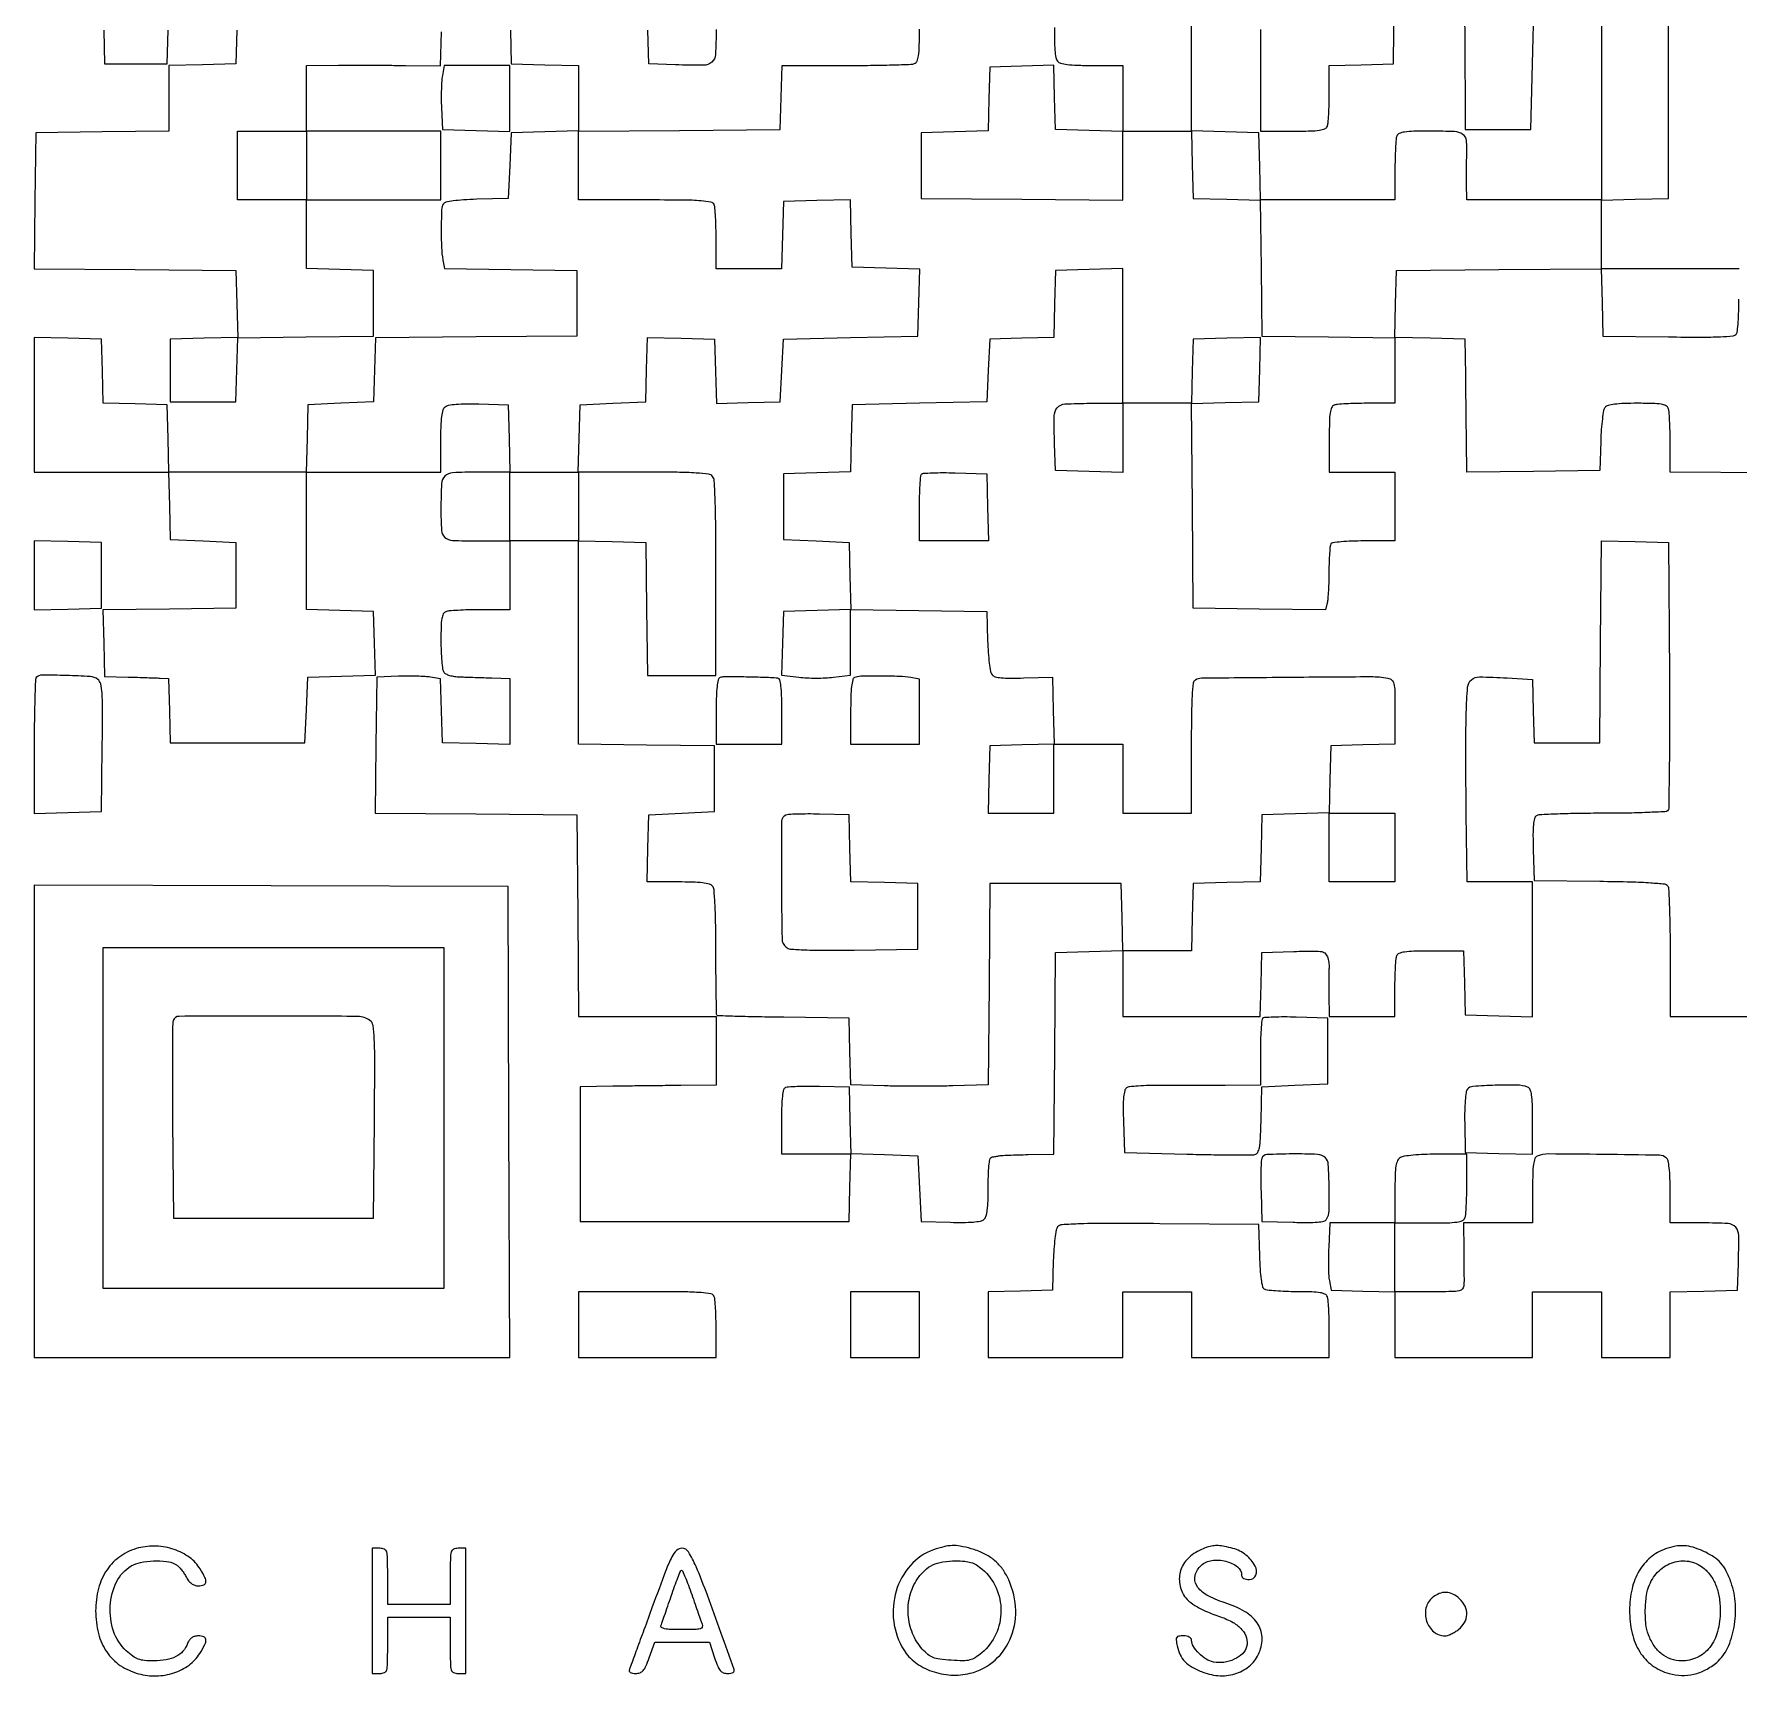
# Model space of a CAD drawing. Extents: x 179 to 1071, y 112 to 1107.
# Drawn here: x 179 to 724, y 112 to 637 of the extents above; entities that cross this region are included whole.
import ezdxf

# ---------------------------------------------------------------- set-up
doc = ezdxf.new("R2010")
doc.units = 0

msp = doc.modelspace()

# ---------------------------------------------------------------- linework, layer by layer
for points in [[(745.99743, 625.163044, -0.000007), (745.998727, 619.198437, -0.000031)], [(636.146482, 664.404688, 0.000054), (636.222008, 651.576206, 0.000051), (636.301713, 638.5), (636.5, 606.5), (647, 606.5), (657.5, 606.5), (658, 627.5), (658.5, 648.5)], [(680, 649.067663), (680, 616.533832), (680, 584), (658.5, 584), (637, 584), (636.903108, 589.25, -0.003839), (636.878512, 591.532596, -0.002857), (636.885108, 594.052528, -0.002887), (636.918634, 596.429253, -0.006539), (636.977894, 598.22669, 0.033042), (636.882385, 602.995621, 0.225673), (635.725549, 604.970055, 0.139526), (633.09757, 605.839865, 0.010593), (625.539601, 606, 0.005402), (620.012439, 605.940284, 0.03053), (617.075597, 605.697006, 0.063366), (615.396166, 605.231757, 0.204683), (614.606989, 604.418213, 0.07203), (614.367894, 603.361889, 0.005915), (614.178303, 600.534475, 0.007831), (614.044305, 597.140776, 0.005951), (614, 593.418213), (614, 584), (592.533832, 584), (571.067663, 584), (570.783832, 594.75), (570.5, 605.5), (559.75, 605.783832), (549, 606.067663), (549, 627.553334), (549, 649.039005)], [(571, 638.466168), (571, 606), (581.393011, 606, 0.005351), (586.960143, 606.059586, 0.030363), (589.913621, 606.30265, 0.063068), (591.601595, 606.76761, 0.205218), (592.393011, 607.581787, 0.070866), (592.631754, 608.625328, 0.00637), (592.821697, 611.308374, 0.008183), (592.955668, 614.529225, 0.006301), (593, 618.046804), (593, 626.930034), (603.25, 627.215017), (613.5, 627.5), (613.769502, 649.25)], [(243.783832, 638.25), (243.5, 627.5), (232.75, 627.216168), (222, 626.932337), (222, 616.486056), (222, 606.039775), (200.75, 605.769888), (179.5, 605.5), (179.230536, 583.763879), (178.961073, 562.027758), (211.230536, 561.763879), (243.5, 561.5), (243.783485, 550.784171), (244.06697, 540.068343), (233.283485, 539.784171), (222.5, 539.5), (222.5, 529.5), (222.5, 519.5), (233, 519.5), (243.5, 519.5), (243.784769, 529.730595), (244.069538, 539.961189), (265.784769, 540.230595), (287.5, 540.5), (287.5, 551), (287.5, 561.5), (276.75, 561.783832), (266, 562.067663), (266, 573.033832), (266, 584), (287.5, 584), (309, 584), (309, 595), (309, 606), (287.5, 606), (266, 606), (266, 616.5), (266, 627), (276.25, 627.056788, -0.00129), (280.982034, 627.070799, -0.000705), (286.783656, 627.064827, -0.000703), (292.676928, 627.042163, -0.00112), (297.715637, 627.00441), (308.931274, 626.895243), (309.215637, 637.697622)], [(331.215829, 638.283485), (331.5, 627.5), (342.25, 627.216168), (353, 626.932337), (353, 616.5), (353, 606.067663), (342.25, 605.783832), (331.5, 605.5), (331, 595), (330.5, 584.5), (320.535034, 584.211195, 0.008364), (316.200526, 584.012965, 0.019097), (312.944049, 583.684195, 0.019162), (310.58782, 583.262426, 0.199573), (309.798145, 582.711195, 0.133738), (309.246049, 580.935948, 0.006943), (309.114806, 574.897523, 0.011738), (309.208974, 568.873059, 0.034887), (309.657397, 564.769669), (310.15027, 562.039338), (331.325135, 561.769669), (352.5, 561.5), (352.5, 551), (352.5, 540.5), (320.284831, 540.236193), (288.069661, 539.972386), (287.784831, 529.736193), (287.5, 519.5), (277, 519), (266.5, 518.5), (266.216168, 507.75), (265.932337, 497), (244, 497), (222.067663, 497), (221.783832, 507.75), (221.5, 518.5), (211.284601, 518.784601), (201.069202, 519.069202), (200.784601, 529.284601), (200.5, 539.5), (189.75, 539.783832), (179, 540.067663), (179, 518.533832), (179, 497), (200.466168, 497), (221.932337, 497), (222.216168, 486.25), (222.5, 475.5), (233, 475), (243.5, 474.5), (243.5, 464), (243.5, 453.5), (222.216371, 453.230014), (200.932742, 452.960029), (201.216371, 442.312465), (201.5, 431.6649), (209, 431.490145, -0.001128), (212.070482, 431.411668, -0.001181), (215.094411, 431.320402, -0.001132), (217.70589, 431.229492, -0.005239), (219.215017, 431.157695), (221.930034, 431), (222.215017, 420.75), (222.5, 410.5), (244, 410.5), (265.5, 410.5), (266, 421), (266.5, 431.5), (277.284606, 431.784183), (288.069211, 432.068365), (287.784606, 442.284183), (287.5, 452.5), (276.75, 452.783832), (266, 453.067663), (266, 475.033832), (266, 497), (287.5, 497), (309, 497), (309, 506.877555, -0.007345), (309.070162, 511.653266, -0.024181), (309.314808, 514.794146, -0.035127), (309.728754, 516.875583, -0.154085), (310.399285, 517.916414, -0.132968), (311.486141, 518.412685, -0.020746), (313.849829, 518.703614, -0.018924), (317.042317, 518.84141, -0.009044), (321.149285, 518.788859), (330.5, 518.5), (330.783832, 507.75), (331.067663, 497), (320.650463, 497, 0.0121), (312.745423, 496.808669, 0.186712), (310.302679, 495.724913, 0.185684), (309.218618, 493.276814, 0.011944), (309.013655, 485.331787, 0.014569), (309.203143, 478.375104, 0.1992), (310.280498, 476.14265, 0.173193), (312.690882, 475.166082, 0.010489), (320.606989, 475), (331, 475), (331, 464), (331, 453), (321.581787, 453, 0.005951), (317.859224, 452.955695, 0.007831), (314.465525, 452.821697, 0.005915), (311.638111, 452.632106, 0.07203), (310.581787, 452.393011, 0.190061), (309.785864, 451.663266, 0.071459), (309.315682, 450.197627, 0.035402), (309.070745, 447.679954, 0.006995), (309.015313, 443.143011, 0.009521), (309.086359, 439.729884, 0.012559), (309.288396, 436.624584, 0.010019), (309.571846, 434.061101, 0.108977), (309.923453, 433.089615, 0.138758), (310.563693, 432.515865, 0.042405), (311.787419, 432.040986, 0.037149), (313.366603, 431.702499, 0.026998), (315.158141, 431.553638, -0.000805), (317.228709, 431.490407, -0.000375), (319.913641, 431.40207, -0.000372), (322.73135, 431.30515, -0.00052), (325.25, 431.214023), (331, 431), (331, 420.466168), (331, 409.932337), (320.25, 410.216168), (309.5, 410.5), (309.215446, 420.711169), (308.930891, 430.922339), (305.715446, 431.450124, 0.026056), (304.019177, 431.638483, 0.007556), (301.388287, 431.752679, 0.007575), (298.415821, 431.791671, 0.008023), (295.5, 431.738954), (288.5, 431.5), (288.230536, 409.763879), (287.961073, 388.027758), (320.230536, 387.763879), (352.5, 387.5), (352.763853, 355.25), (353.027706, 323), (375.013853, 323), (397, 323), (397, 312), (397, 301), (385.75, 300.925726, 0.000756), (380.680609, 300.884593, 0.000467), (374.720312, 300.821651, 0.000468), (368.83123, 300.748444, 0.000842), (364, 300.675726), (353.5, 300.5), (353.5, 279), (353.5, 257.5), (396.5, 257.5), (439.5, 257.5), (439.784686, 268.334198), (440.069372, 279.168395), (450.784686, 278.834198), (461.5, 278.5), (462, 268), (462.5, 257.5), (471.850715, 257.211141, 0.009044), (475.957683, 257.15859, 0.018924), (479.150171, 257.296386, 0.020746), (481.513859, 257.587315, 0.132968), (482.600715, 258.083586, 0.151559), (483.265688, 259.104681, 0.036119), (483.681736, 261.113655, 0.025065), (483.9285, 264.120571, 0.007941), (484, 268.622445, -0.007031), (484.062523, 273.068568, -0.025706), (484.286399, 275.877848, -0.037987), (484.652471, 277.62218, -0.308235), (485.25, 278.11535, 0.009119), (485.801517, 278.176405, 0.006205), (486.426562, 278.265064, 0.006254), (487.02778, 278.365684, 0.012489), (487.5, 278.463035, -0.04467), (488.200358, 278.56102, -0.002025), (490.625618, 278.671865, -0.003374), (493.508206, 278.772433, -0.002409), (496.736147, 278.847686), (504.972294, 279), (505.236147, 311.25), (505.5, 343.5), (516.25, 343.783832), (527, 344.067663), (527, 333.533832), (527, 323), (548.965017, 323), (570.930034, 323), (571.215017, 333.25), (571.5, 343.5), (581.722245, 343.784677, -0.003488), (588.334543, 343.922669, -0.050684), (590.662172, 343.718733, -0.165802), (591.830539, 343.053969, -0.120322), (592.534088, 341.720206, -0.014931), (592.746531, 340.752221, -0.015552), (592.897539, 339.786309, -0.015411), (592.976104, 338.945432, -0.063258), (592.943422, 338.435529, 0.043569), (592.876339, 337.788254, 0.002158), (592.850897, 335.645124, 0.003471), (592.849335, 333.095394, 0.002501), (592.881579, 330.25), (593, 323), (603.5, 323), (614, 323), (614, 331.918213, -0.006277), (614.044331, 335.449196, -0.008159), (614.178303, 338.68135, -0.006338), (614.368222, 341.373807, -0.070946), (614.606989, 342.418213, -0.204941), (615.397244, 343.232062, -0.063222), (617.080782, 343.697172, -0.030449), (620.025624, 343.940347, -0.005378), (625.572006, 344), (635.930034, 344), (636.215017, 333.75), (636.5, 323.5), (647.25, 323.216168), (658, 322.932337), (658, 344.466168), (658, 366), (647.56992, 366), (637.13984, 366), (636.81992, 387.75, -0.001889), (636.720363, 396.857852, -0.001729), (636.685706, 406.238002, -0.001728), (636.712662, 414.612139, -0.005663), (636.81227, 420.145327, -0.012188), (637.248322, 428.257475, -0.199889), (638.460453, 430.628106, -0.182464), (641.045584, 431.550148, -0.009869), (649.859204, 431.214292), (657.932828, 430.746918), (658.216414, 420.623459), (658.5, 410.5), (669, 410.5), (679.5, 410.5), (679.763898, 442.783691), (680.027795, 475.067381), (690.763898, 474.783691), (701.5, 474.5), (701.761001, 432.061001, -0.001855), (701.800845, 415.730559, -0.003004), (701.699774, 401.842899, -0.00051), (701.524416, 389.585545, -0.194932), (701.186057, 388.786057, -0.186256), (700.42396, 388.448366, -0.002108), (694.742685, 388.194812, -0.006138), (688.122724, 388.008691, -0.003921), (680.425056, 387.947191, 0.003768), (672.695853, 387.887808, 0.00571), (665.974567, 387.708725, 0.0024), (660.246784, 387.463095, 0.128383), (659.211769, 387.139491, 0.198576), (658.603907, 386.28866, 0.033838), (658.278701, 384.281734, 0.023707), (658.137987, 381.197464, 0.006811), (658.211769, 376.417355), (658.5, 366.5), (679.453905, 366.229091, -0.003025), (689.461676, 366.039141, -0.01097), (695.820243, 365.740282, -0.009456), (700.178296, 365.35659, -0.228384), (701.188593, 364.729091, -0.130767), (701.503225, 363.732757, -0.002194), (701.744518, 357.912608, -0.005478), (701.922315, 351.099654, -0.003595), (701.984687, 343.25), (702, 323), (722.8, 323, -0.003169), (732.593081, 322.937931, -0.010454)], [(505.211141, 639.149285, 0.009044), (505.15859, 635.042317, 0.018924), (505.296386, 631.849829, 0.020746), (505.587315, 629.486141, 0.132968), (506.083586, 628.399285, 0.154085), (507.124417, 627.728754, 0.035127), (509.205854, 627.314808, 0.024181), (512.346734, 627.070162, 0.007345), (517.122445, 627), (527, 627), (527, 616.466168), (527, 605.932337), (516.25, 606.216168), (505.5, 606.5), (505.214635, 616.784593), (504.92927, 627.069185), (494.714635, 626.784593), (484.5, 626.5), (484.215387, 616.283481), (483.930773, 606.066961), (473.215387, 605.783481), (462.5, 605.5), (462.5, 595), (462.5, 584.5), (494.75, 584.236147), (527, 583.972294), (527, 594.986147), (527, 606), (537.966168, 606), (548.932337, 606), (549.216168, 595.25), (549.5, 584.5), (560.230591, 584.216365), (570.961183, 583.93273), (571.230591, 562.216365), (571.5, 540.5), (592.75, 540.230112), (614, 539.960225), (614, 529.480112), (614, 519), (605.081787, 519, 0.006277), (601.550804, 518.955669, 0.008159), (598.31865, 518.821697, 0.006338), (595.626193, 518.631778, 0.070946), (594.581787, 518.393011, 0.205218), (593.76761, 517.601595, 0.063068), (593.30265, 515.913621, 0.030363), (593.059586, 512.960143, 0.005351), (593, 507.393011), (593, 497), (603.5, 497), (614, 497), (614, 486), (614, 475), (604.059017, 475, 0.00904), (600.206338, 474.930338, 0.013724), (596.863562, 474.717433, 0.008318), (594.119629, 474.420801, 0.227008), (593.523529, 474.03807, 0.114568), (593.287138, 473.33751, 0.006655), (593.096337, 471.070962, 0.00982), (592.956918, 468.3415, 0.007049), (592.904095, 465.28807, -0.006357), (592.853991, 462.139959, -0.00719), (592.724075, 459.121063, -0.006624), (592.542938, 456.561021, -0.038788), (592.326266, 455.230442), (591.773366, 452.960884), (570.636683, 453.230442), (549.5, 453.5), (549.236379, 486.21603), (548.972758, 518.93206), (559.736379, 519.21603), (570.5, 519.5), (570.785361, 529.78419), (571.070721, 540.068381), (560.285361, 539.78419), (549.5, 539.5), (549.215017, 529.25), (548.930034, 519), (537.965017, 519), (527, 519), (527, 540.533832), (527, 562.067663), (516.25, 561.783832), (505.5, 561.5), (505.216519, 550.784613), (504.933039, 540.069227), (494.716519, 539.784613), (484.5, 539.5), (484, 529.5), (483.5, 519.5), (462, 519), (440.5, 518.5), (440.216508, 507.783492), (439.933016, 497.066984), (429.216508, 496.783492), (418.5, 496.5), (418.5, 486), (418.5, 475.5), (429, 475), (439.5, 474.5), (439.783485, 463.784171), (440.06697, 453.068343), (429.283485, 452.784171), (418.5, 452.5), (418.215858, 442.326222), (417.931717, 432.152444), (423.465858, 431.460999, 0.01941), (425.983267, 431.245277, 0.011571), (428.989971, 431.174524, 0.011574), (431.993419, 431.242898, 0.0196), (434.5, 431.456733), (440, 432.143913), (440, 442.591459), (440, 453.039005), (461.75, 452.769502), (483.5, 452.5), (483.790118, 443.054124, 0.010612), (483.983292, 439.337379, 0.014279), (484.325445, 435.984828, 0.011324), (484.748958, 433.236709, 0.130018), (485.20511, 432.252858, 0.155416), (486.198291, 431.61667, 0.039597), (488.102117, 431.265925, 0.026248), (490.988679, 431.119878, 0.007761), (495.414992, 431.197133), (504.5, 431.496799), (504.783473, 420.783752), (505.066946, 410.070705), (494.783473, 409.785353), (484.5, 409.5), (484.216168, 398.75), (483.932337, 388), (494.466168, 388), (505, 388), (505, 399), (505, 410), (516, 410), (527, 410), (527, 399), (527, 388), (538, 388), (549, 388), (549, 408.940983, -0.002933), (549.059234, 419.038575, -0.011101), (549.273548, 425.352018, -0.009839), (549.599131, 429.63853, -0.234601), (550.219058, 430.635385, -0.136684), (552.178663, 431.202891, -0.000378), (579.934159, 431.465211, -0.001009), (606.313638, 431.641357, -0.045567), (611.75, 431.170424, -0.140502), (613.014703, 430.549084, -0.158476), (613.685894, 429.378518, -0.047978), (613.952393, 426.974487, -0.003631), (614, 420.418406), (614, 410.069966), (603.75, 409.784983), (593.5, 409.5), (593.216508, 398.783492), (592.933016, 388.066984), (582.216508, 387.783492), (571.5, 387.5), (571.216508, 376.783492), (570.933016, 366.066984), (560.216508, 365.783492), (549.5, 365.5), (549.216168, 354.75), (548.932337, 344), (538, 344), (527.067663, 344), (526.783832, 354.75), (526.5, 365.5), (505.5, 365.5), (484.5, 365.5), (484.236226, 333.310308), (483.972453, 301.120616), (472.701591, 300.810308, -0.004295), (467.611438, 300.713913, -0.002625), (461.603655, 300.683297, -0.002631), (455.651786, 300.715525, -0.00467), (450.74855, 300.813683), (440.066371, 301.127365), (439.783186, 311.813683), (439.5, 322.5), (418.59528, 322.738054, -0.001675), (410.5535, 322.856569, -0.002717), (403.720183, 323.017317, -0.000425), (397.675205, 323.197534, -0.190958), (397.312218, 323.354449, -0.193488), (397.157699, 323.716739, -0.000477), (397.043453, 329.445946, -0.002894), (396.957852, 335.931481, -0.001786), (396.928562, 343.560173, 0.003835), (396.860247, 352.166245, 0.008974), (396.644325, 358.598731, 0.006131), (396.33312, 363.472649, 0.155408), (395.839179, 364.693778, 0.163387), (394.854613, 365.30307, 0.028009), (392.658192, 365.689708, 0.021862), (389.453382, 365.928989, 0.007702), (384.843724, 366), (374.932337, 366), (375.216168, 376.75), (375.5, 387.5), (386, 388), (396.5, 388.5), (396.5, 399), (396.5, 409.5), (374.75, 409.769502), (353, 410.039005), (353, 442.553334), (353, 475.067663), (363.75, 474.783832), (374.5, 474.5), (374.769888, 453.25), (375.039775, 432), (385.9622, 432), (396.884625, 432), (396.939239, 463.15124, 0.002127), (396.903499, 477.44845, 0.006499), (396.711937, 487.145828, 0.003944), (396.423564, 494.238199, 0.162457), (395.874482, 495.65124, 0.191067), (394.582432, 496.357911, 0.015441), (390.65356, 496.720493, 0.012573), (384.499009, 496.942159, 0.002714), (373.843724, 497), (352.932337, 497), (353.216168, 507.75), (353.5, 518.5), (364, 519), (374.5, 519.5), (374.785353, 529.783473), (375.070705, 540.066946), (385.785353, 539.783473), (396.5, 539.5), (396.785365, 529.215407), (397.07073, 518.930815), (407.285365, 519.215407), (417.5, 519.5), (418, 529.5), (418.5, 539.5), (440, 540), (461.5, 540.5), (461.783485, 551.215829), (462.06697, 561.931657), (451.283485, 562.215829), (440.5, 562.5), (440.215829, 573.283485), (439.931657, 584.06697), (429.215829, 583.783485), (418.5, 583.5), (418.216168, 572.75), (417.932337, 562), (407.466168, 562), (397, 562), (397, 571.418213, 0.005951), (396.955695, 575.140776, 0.007831), (396.821697, 578.534475, 0.005915), (396.632106, 581.361889, 0.07203), (396.393011, 582.418213, 0.258697), (395.337463, 583.303854, 0.030015), (392.164693, 583.724422, 0.015901), (386.514173, 583.950434, 0.002045), (374.393011, 584), (353, 584), (353, 594.986147), (353, 605.972294), (385.25, 606.236147), (417.5, 606.5), (417.784983, 616.75), (418.069966, 627), (438.453196, 627, 0.002776), (446.37868, 627.043995, 0.004131), (453.313501, 627.178303, 0.001846), (459.220809, 627.363378, 0.083039), (460.418213, 627.606989, 0.205218), (461.23239, 628.398405, 0.063068), (461.69735, 630.086379, 0.030363), (461.940414, 633.039857, 0.005351), (462, 638.606989)], [(397, 638.484069, -0.013279), (396.787682, 630.491055, -0.203503), (395.601462, 628.064186, -0.179309), (392.962726, 627.07159, -0.009911), (384, 627.204946), (375.5, 627.5), (375.216168, 638.25)], [(745.999687, 612.412261, -0.00002), (746, 604.5)], [(734.25, 496.763853), (702, 497.027706), (702, 506.432066, 0.005959), (701.955694, 510.149321, 0.007839), (701.821697, 513.538545, 0.005926), (701.632097, 516.362208, 0.072001), (701.393011, 517.418213, 0.195813), (700.640217, 518.221211, 0.068138), (699.093468, 518.690975, 0.033385), (696.417502, 518.937985, 0.006325), (691.515456, 519, 0.008505), (687.246787, 518.927386, 0.022826), (684.218642, 518.685644, 0.029015), (682.121827, 518.29689, 0.160543), (681.162563, 517.695876, 0.131421), (680.722996, 516.740901, 0.010763), (680.312947, 514.000112, 0.013854), (679.980158, 510.65896, 0.010217), (679.790118, 506.945876), (679.5, 497.5), (658.25, 497.230112), (637, 496.960225), (636.881648, 506.730112, -0.000059), (636.826893, 511.29486, -0.000031), (636.75939, 517.00822, -0.00003), (636.690668, 522.885512, -0.000046), (636.631648, 528), (636.5, 539.5), (625.216504, 539.783064), (613.933007, 540.066129), (614.216504, 550.783064), (614.5, 561.5), (647.21603, 561.763621), (679.93206, 562.027242), (680.21603, 551.263621), (680.5, 540.5), (701.428109, 540.22917, 0.002701), (711.928451, 540.150006, 0.012029), (718.091209, 540.285113, 0.012869), (722.095412, 540.572759, 0.230932), (723.162796, 541.22917, 0.115844), (723.482259, 542.147219, 0.007444), (723.73694, 544.990756, 0.010563), (723.920078, 548.422631, 0.007655), (723.984687, 552.25)]]:
    msp.add_lwpolyline(points, format="xyb")
for points in [[(724, 562), (702, 562), (680, 562), (680, 572.966168), (680, 583.932337), (690.75, 584.216168), (701.5, 584.5), (701.5, 616.5), (701.5, 648.5)], [(201.216168, 638.25), (201.5, 627.5), (211.5, 627.5), (221.5, 627.5), (221.783832, 638.25)]]:
    msp.add_lwpolyline(points)
for points in [[(309.487534, 623.75, 0.029867), (309.274687, 622.038998, 0.008811), (309.15201, 619.398438, 0.008811), (309.11869, 616.41836, 0.009375), (309.192221, 613.5), (309.5, 606.5), (320.25, 606.216168), (331, 605.932337), (331, 616.466168), (331, 627), (320.545313, 627), (310.090626, 627)], [(527, 507.966168), (527, 496.932337), (516.25, 497.216168), (505.5, 497.5), (505.204946, 506, -0.009927), (505.071849, 514.965089, -0.179688), (506.066531, 517.602972, -0.203196), (508.49751, 518.788355, -0.01319), (516.519052, 519), (527, 519)], [(483.783832, 485.75), (484.067663, 475), (473.033832, 475), (462, 475), (462, 485.333333, -0.006317), (462.050668, 489.343898, -0.009512), (462.205463, 492.836713, -0.004898), (462.419778, 495.762931, -0.177451), (462.699448, 496.366114, -0.183378), (463.300668, 496.636532, -0.005301), (466.145783, 496.777033, -0.010046), (469.547259, 496.840477, -0.006672), (473.449448, 496.782781), (483.5, 496.5)], [(179.666667, 431.333333, 0.189801), (179.3961, 430.711254, 0.001218), (179.195833, 424.585895, 0.004643), (179.048092, 417.538437, 0.002919), (179, 409.299502), (179, 387.932337), (189.75, 388.216168), (200.5, 388.5), (200.754296, 409, 0.002073), (200.852956, 420.948209, 0.01757), (200.686301, 426.317956, 0.038884), (200.252535, 429.311683, 0.180386), (199.313166, 430.75, 0.143383), (196.907412, 431.62949, 0.008995), (189.280927, 431.993331, 0.007458), (181.535771, 432.107706, 0.198873)], [(398.25, 431.305109, 0.251002), (397.653527, 430.622369, 0.027987), (397.291323, 428.515596, 0.021945), (397.064855, 425.304824, 0.006634), (397, 420.416667), (397, 410), (407.5, 410), (418, 410), (418, 420.5, 0.006056), (417.93905, 425.532059, 0.023286), (417.717785, 428.652656, 0.033386), (417.356909, 430.590712, 0.319693), (416.75, 431.10305, 0.012162), (411.995891, 431.378772, 0.005672), (405.82409, 431.516211, 0.002399), (399.62057, 431.554203, 0.090803)], [(441.25, 431.328535, 0.247026), (440.654277, 430.634399, 0.027716), (440.291885, 428.516593, 0.021851), (440.065094, 425.298675, 0.006666), (440, 420.416667), (440, 410), (451, 410), (462, 410), (462, 420.420545), (462, 430.841089), (459.25, 431.309809, 0.033857), (455.583372, 431.681896, 0.008101), (449.458616, 431.787514, 0.005225), (443.240675, 431.729009, 0.089572)], [(419.25, 387.355184, 0.300514), (417.925545, 385.383291, 0.002657), (417.882417, 366.525166, 0.003153), (418.056632, 347.858646, 0.219013), (419.37788, 345.10135, 0.155745), (420.72239, 344.558532, 0.008655), (425.294193, 344.29582, 0.010005), (431.723919, 344.166681, 0.003345), (441.12788, 344.228906), (461.5, 344.5), (461.5, 355), (461.5, 365.5), (450.783492, 365.783492), (440.066984, 366.066984), (439.783492, 376.783492), (439.5, 387.5), (430, 387.688517, 0.005334), (426.26986, 387.722736, 0.007376), (422.923437, 387.668364, 0.004885), (420.128197, 387.554344, 0.086451)], [(223.453816, 321.740243, 0.089548), (223.261817, 320.729866, 0.000598), (223.19019, 311.747155, 0.00234), (223.168607, 301.460077, 0.00149), (223.235201, 289.490243), (223.5, 258.5), (255.5, 258.5), (287.5, 258.5), (287.765726, 289.5, 0.001225), (287.879013, 308.006621, 0.012082), (287.71941, 315.793845, 0.024457), (287.315418, 320.099227, 0.201729), (286.324597, 321.75, 0.157681), (282.495237, 323.016106, 0.001671), (254.221233, 323.106234, 0.001077), (225.335041, 323.03952, 0.309316)], [(571.699448, 322.366114, 0.177451), (571.419778, 321.762931, 0.004898), (571.205463, 318.836713, 0.009512), (571.050668, 315.343898, 0.006317), (571, 311.333333), (571, 301), (559.75, 300.937986, -0.000938), (554.750755, 300.919806, -0.000622), (549.014063, 300.916842, -0.000626), (543.443158, 300.927875, -0.001221), (539, 300.95309, 0.008376), (535.267205, 300.920862, 0.011482), (531.912207, 300.758528, 0.008361), (529.138138, 300.513688, 0.119889), (528.211769, 300.182459, 0.19297), (527.605143, 299.309896, 0.033421), (527.279663, 297.285875, 0.023559), (527.138636, 294.189726, 0.006866), (527.211769, 289.417355), (527.5, 279.5), (547.5, 279, 0.001866), (555.288146, 278.834381, 0.002749), (562.129446, 278.752058, 0.001275), (567.955579, 278.728846, 0.051796), (569.217265, 278.858071, 0.217447), (570.130898, 279.52954, 0.082416), (570.677993, 281.055196, 0.033565), (571.002993, 283.925505, 0.00477), (571.217265, 289.858071), (571.5, 300.5), (582, 301), (592.5, 301.5), (592.5, 312), (592.5, 322.5), (582.449448, 322.782781, 0.006672), (578.547259, 322.840477, 0.010046), (575.145783, 322.777033, 0.005301), (572.300668, 322.636532, 0.183378)], [(439.783832, 289.75), (440.067663, 279), (429.033832, 279), (418, 279), (418, 289.416667, -0.006704), (418.065366, 294.291715, -0.021745), (418.292524, 297.517753, -0.027418), (418.655143, 299.648041, -0.242567), (419.25, 300.355184, -0.086451), (420.128197, 300.554344, -0.004885), (422.923437, 300.668364, -0.007376), (426.26986, 300.722736, -0.005334), (430, 300.688517), (439.5, 300.5)], [(637.178413, 299.714974, 0.140293), (636.748657, 298.736797, 0.013553), (636.466028, 296.132107, 0.015634), (636.302002, 292.835447, 0.009737), (636.305968, 288.964974), (636.5, 279.5), (647.25, 279.216168), (658, 278.932337), (658, 289.359179, 0.005326), (657.940479, 294.946379, 0.03028), (657.697521, 297.908208, 0.062919), (657.232706, 299.600474, 0.205485), (656.418213, 300.393011, 0.087178), (652.996261, 301.059968, 0.013452), (646.051954, 301.002156, 0.008917), (638.950145, 300.624971, 0.204579)], [(571.428774, 277.674983, 0.081654), (571.239658, 276.758353, 0.005045), (571.154817, 273.970602, 0.007376), (571.136178, 270.631743, 0.005394), (571.210159, 266.924983), (571.5, 257.5), (581.417355, 257.211769, 0.006827), (586.195195, 257.138177, 0.023663), (589.282937, 257.278982, 0.033714), (591.294865, 257.604266, 0.19692), (592.152042, 258.211769, 0.135963), (592.954873, 260.85283, 0.010702), (592.980317, 268.265401, 0.009077), (592.709362, 275.762801, 0.184843), (591.8, 277.8, 0.187671), (589.283421, 278.90689, 0.012371), (581.211649, 279.05708, 0.010192), (573.04182, 278.840358, 0.297728)], [(615.75, 277.919901, 0.150248), (614.838277, 276.931604, 0.072289), (614.319578, 275.269672, 0.033902), (614.062037, 272.429221, 0.005661), (614, 266.95031), (614, 257), (603.579004, 257), (593.158008, 257), (592.823005, 249.25, 0.007765), (592.734797, 246.062893, 0.007918), (592.746507, 242.895313, 0.007738), (592.842825, 240.145131, 0.032318), (593.033015, 238.5), (593.578029, 235.5), (603.789014, 235.215017), (614, 234.930034), (614, 224.465017), (614, 214), (636, 214), (658, 214), (658, 224.5), (658, 235), (669, 235), (680, 235), (680, 224.5), (680, 214), (691, 214), (702, 214), (702, 224.466168), (702, 234.932337), (712.75, 235.216168), (723.5, 235.5), (723.795054, 244, 0.009927), (723.928151, 252.965089, 0.179688), (722.933469, 255.602972, 0.203196), (720.50249, 256.788355, 0.01319), (712.480948, 257), (702, 257), (702, 266.877555, 0.00782), (701.928742, 271.433631, 0.021489), (701.690291, 274.639203, 0.02681), (701.308361, 276.853154, 0.164879), (700.710813, 277.825041, 0.170173), (698.558932, 278.624239, 0.001453), (680.622764, 278.903755, 0.00237), (663.242509, 279.041702, 0.092665), (659.464247, 278.347907, 0.221516), (658.726166, 277.584293, 0.049924), (658.298738, 275.780261, 0.027485), (658.06139, 272.740261, 0.00574), (658, 267.393011), (658, 257), (646.939812, 257), (635.879624, 257), (636.005865, 248.25, -0.001027), (636.04936, 244.734939, -0.001212), (636.07562, 241.409375, -0.001058), (636.085045, 238.601305, -0.007648), (636.066053, 237.25, -0.15749), (635.614629, 235.980962, -0.180944), (634.529323, 235.302638, -0.047129), (632.101853, 235.043371, -0.003053), (625, 235), (614, 235), (614, 246), (614, 257), (624.893011, 257, 0.005003), (630.756842, 257.058671, 0.029178), (633.833669, 257.300233, 0.06089), (635.585285, 257.763049, 0.209079), (636.393011, 258.581787, 0.07203), (636.632106, 259.638111, 0.005915), (636.821697, 262.465525, 0.007831), (636.955695, 265.859224, 0.005951), (637, 269.581787), (637, 279), (627.25, 278.969591, 0.00959), (623.388265, 278.883463, 0.012387), (619.85, 278.648701, 0.010192), (616.9234, 278.321298, 0.099229)], [(506.174069, 255.709741, 0.131041), (505.730014, 254.746914, 0.010915), (505.316327, 252.004185, 0.01397), (504.981005, 248.65995, 0.010324), (504.790118, 244.945876), (504.5, 235.5), (494.25, 235.215017), (484, 234.930034), (484, 224.465017), (484, 214), (505.5, 214), (527, 214), (527, 224.5), (527, 235), (538, 235), (549, 235), (549, 224.5), (549, 214), (571, 214), (593, 214), (593, 222.918213, 0.006277), (592.955669, 226.449196, 0.008159), (592.821697, 229.68135, 0.006338), (592.631778, 232.373807, 0.070946), (592.393011, 233.418213, 0.194682), (591.644645, 234.219983, 0.068336), (590.110608, 234.692539, 0.033702), (587.463534, 234.944731, 0.006483), (582.643011, 235.015313, -0.007787), (579.052528, 235.077247, -0.010713), (575.829971, 235.252233, -0.007626), (573.161051, 235.495577, -0.115495), (572.288805, 235.800347, -0.199883), (571.737468, 236.589, -0.01918), (571.315749, 238.944063, -0.019108), (570.987032, 242.199826, -0.00836), (570.788805, 246.535034), (570.5, 256.5), (538.883952, 256.763865, 0.001635), (522.464974, 256.847211, 0.008506), (513.408249, 256.709498, 0.008281), (507.575804, 256.424784, 0.206026)], [(353, 224.5), (353, 214), (375, 214), (397, 214), (397, 222.918213, 0.006277), (396.955669, 226.449196, 0.008159), (396.821697, 229.68135, 0.006338), (396.631778, 232.373807, 0.070946), (396.393011, 233.418213, 0.258697), (395.337463, 234.303854, 0.030015), (392.164693, 234.724422, 0.015901), (386.514173, 234.950434, 0.002045), (374.393011, 235), (353, 235)], [(212.364681, 153.097818, 0.088495), (206.646343, 150.503931, 0.092575), (202.2814, 146.124941, 0.085844), (199.564379, 140.167632, 0.064246), (198.639573, 133, 0.061125), (199.530183, 125.742052, 0.088792), (202.162877, 119.86748, 0.095589), (206.492076, 115.569645, 0.082217), (212.338536, 112.908842, 0.071359), (218.061064, 112.215587, 0.074095), (223.670419, 113.177536, 0.078456), (228.484132, 115.649135, 0.096872), (231.903457, 119.34379, 0.019613), (233.548851, 122.255533, 0.13855), (233.868255, 123.832929, 0.296036), (233.208249, 124.698976, 0.086205), (231.475249, 125, 0.06124), (230.288166, 124.854058, 0.091442), (229.338935, 124.422124, 0.090638), (228.600542, 123.676618, 0.059195), (228.038367, 122.600914, -0.089656), (226.550913, 120.131547, -0.092881), (224.308999, 118.375086, -0.077422), (221.231194, 117.338677, -0.042594), (217.262809, 117, -0.021544), (214.256761, 117.129582, -0.066717), (212.278496, 117.570708, -0.07099), (210.55376, 118.500376, -0.026692), (208.431649, 120.25, -0.126525), (204.383595, 126.479807, -0.096234), (203.302775, 134.580727, -0.09945), (205.327816, 142.27068, -0.146406), (210.039833, 147.364459, -0.086576), (212.943289, 148.46012, -0.036245), (217.109833, 148.944189, -0.036054), (221.256511, 148.824429, -0.097923), (224.055391, 147.970356, -0.063958), (224.902024, 147.367038, -0.027704), (225.86536, 146.370627, -0.026858), (226.785953, 145.183049, -0.032129), (227.51533, 143.970356, 0.040384), (228.357711, 142.620669, 0.073782), (229.274159, 141.705316, 0.085534), (230.315265, 141.180585, 0.074186), (231.52568, 141, 0.086444), (233.213257, 141.293958, 0.288977), (233.874535, 142.140309, 0.142864), (233.59238, 143.663329, 0.021874), (232.069071, 146.381966, 0.097556), (228.635961, 150.074778, 0.074851), (223.733438, 152.614055, 0.071249), (218.054237, 153.684062, 0.073454)], [(287, 133), (287, 113), (289.5, 113, 0.104331), (290.950811, 113.306062, 0.224677), (291.680556, 114.15, 0.064117), (291.955995, 116.064536, 0.003707), (292, 122), (292, 131), (302, 131), (312, 131), (312, 122, 0.003707), (312.044005, 116.064536, 0.064117), (312.319444, 114.15, 0.224677), (313.049189, 113.306062, 0.104331), (314.5, 113), (317, 113), (317, 133), (317, 153), (314.5, 153, 0.104331), (313.049189, 152.693938, 0.224677), (312.319444, 151.85, 0.064117), (312.044005, 149.935464, 0.003707), (312, 144), (312, 135), (302, 135), (292, 135), (292, 144, 0.003707), (291.955995, 149.935464, 0.064117), (291.680556, 151.85, 0.224677), (290.950811, 152.693938, 0.104331), (289.5, 153), (287, 153)], [(376.59283, 134.25, -0.00005), (373.926681, 126.973909, -0.000075), (371.604208, 120.640625, -0.000028), (369.603187, 115.187401, -0.001839), (369.255239, 114.25, 0.172296), (369.24597, 113.730935, 0.176058), (369.566566, 113.327874, 0.100862), (370.255341, 113.077017, 0.037075), (371.292581, 113, 0.086585), (372.667751, 113.239937, 0.129346), (373.667623, 113.928019, 0.07589), (374.535056, 115.313739, 0.015656), (375.597114, 118), (377.395089, 123), (386.117178, 123), (394.839267, 123), (396.5, 118, 0.015325), (397.496689, 115.280794, 0.078963), (398.318161, 113.909055, 0.135846), (399.29737, 113.233982, 0.083579), (400.687355, 113, 0.037213), (401.72966, 113.077682, 0.098424), (402.430239, 113.32945, 0.170534), (402.764221, 113.732662, 0.17614), (402.766933, 114.25, 0.001263), (394.211051, 137.984237, 0.014623), (390.564003, 147.175058, 0.035278), (388.158172, 151.824234, 0.261406), (386.062924, 153, 0.193536), (384.336525, 152.305757, 0.084805), (382.844149, 150.288323, 0.026944), (380.928798, 145.927161, 0.002204)], [(466.5, 152.497249, 0.127177), (459.106254, 147.514532, 0.109521), (454.547749, 139.300122, 0.104635), (453.770792, 129.602224, 0.106654), (457.003636, 120.494117, 0.096325), (460.692429, 116.499631, 0.0738), (465.959689, 113.718677, 0.070423), (472.060918, 112.495711, 0.073295), (478.175364, 113.042069, 0.125037), (486.153285, 117.238449, 0.118834), (491.344008, 124.805794, 0.111113), (492.720902, 134.345083, 0.098763), (489.996148, 144.007551, 0.052522), (487.995652, 147.083106, 0.058018), (485.456579, 149.561228, 0.055359), (482.309292, 151.476747, 0.041506), (478.5, 152.880937, 0.022147), (475.039239, 153.67636, 0.053449), (472.423562, 153.872466, 0.054023), (469.842471, 153.508987, 0.023044)], [(554, 153.347931, 0.074915), (549.194806, 150.920331, 0.114927), (546.117007, 147.443494, 0.127293), (545.07702, 143.239642, 0.104584), (546.085212, 138.712324, 0.094647), (547.541707, 136.655929, 0.051481), (549.990103, 134.74418, 0.039183), (553.491678, 132.913489, 0.01894), (558.218239, 131.104473, -0.047254), (562.27363, 129.283246, -0.084189), (565.100373, 126.976184, -0.109517), (566.543925, 124.334625, -0.13274), (566.594666, 121.521155, -0.143254), (565.283002, 119.284944, -0.080968), (562.658159, 117.511583, -0.074184), (559.344408, 116.542589, -0.08364), (556.031635, 116.643673, -0.090954), (553.682041, 117.578875, -0.055632), (551.339301, 119.440124, -0.057097), (549.56955, 121.654714, -0.140958), (549, 123.634859, 0.171647), (548.806993, 124.180516, 0.103182), (548.269281, 124.619987, 0.075568), (547.431283, 124.905816, 0.044495), (546.375, 125, 0.032852), (544.865547, 124.900715, 0.223964), (544.254608, 124.50738, 0.172208), (544.079354, 123.712665, 0.018346), (544.386877, 121.815617, 0.060114), (545.320864, 118.973241, 0.084043), (546.839615, 116.778128, 0.073226), (549.166801, 115.002888, 0.03518), (552.579326, 113.416555, 0.080287), (558.136883, 112.263459, 0.094842), (563.442034, 113.036882, 0.10216), (567.791769, 115.629471, 0.108904), (570.640229, 119.681372, 0.11201), (571.513804, 124.689641, 0.141046), (569.992105, 129.12292, 0.110903), (565.941526, 132.814079, 0.053235), (559.463146, 135.64314, -0.049676), (553.820823, 138.059553, -0.128067), (550.628421, 141.085589, -0.204486), (550.121962, 144.348511, -0.147508), (552.046286, 147.541889, -0.152922), (555.46291, 149.117396, -0.0929), (559.942709, 148.863167, -0.103681), (563.653974, 147.076912, -0.232981), (565, 144.345012, 0.172986), (565.18751, 143.819249, 0.098327), (565.71468, 143.384501, 0.074706), (566.518389, 143.096168, 0.048868), (567.5, 143, 0.31352), (569.525882, 144.408787, 0.214242), (569.332601, 147.30822, 0.104042), (566.378474, 150.844056, 0.099463), (562.204514, 152.959978, 0.016376), (559.538798, 153.60712, 0.03956), (557.528203, 153.862477, 0.049209), (555.786228, 153.773404, 0.042231)], [(700.5, 152.793772, 0.090748), (695.696776, 150.061591, 0.085786), (692.061416, 145.758347, 0.076825), (689.800985, 140.048677, 0.055085), (689.021962, 133.217881, 0.055984), (689.821675, 125.866356, 0.084377), (692.257731, 119.915711, 0.094879), (696.258761, 115.587282, 0.090874), (701.634394, 112.962372, 0.060886), (705.627463, 112.353281, 0.065211), (709.55423, 112.749217, 0.063622), (713.327, 114.159836, 0.05371), (716.865611, 116.540373, 0.110456), (720.344795, 121.104968, 0.063261), (722.433429, 127.741655, 0.059772), (722.872827, 135.162519, 0.069845), (721.47367, 142.074627, 0.033192), (719.91974, 145.693931, 0.064399), (718.144392, 148.286028, 0.066111), (715.80136, 150.29839, 0.036795), (712.5, 152.119269, 0.035503), (709.320341, 153.314303, 0.05816), (706.489017, 153.80714, 0.059377), (703.662127, 153.630328, 0.038794)], [(482.059249, 146.296691, -0.113746), (486.505185, 140.384438, -0.106113), (488.06129, 132.967951, -0.105661), (486.438047, 125.540328, -0.111861), (481.935939, 119.59955, -0.031027), (479.822743, 118.034472, -0.083882), (478.115117, 117.296211, -0.063614), (475.997311, 117.054513, -0.012543), (472.168087, 117.202032, -0.014084), (468.464816, 117.542785, -0.062047), (466.341053, 118.071195, -0.082227), (464.713979, 119.028632, -0.036422), (462.917212, 120.766626, -0.086216), (459.78315, 125.796718, -0.079192), (458.409251, 131.740925, -0.079266), (458.951746, 137.812693, -0.086636), (461.363978, 143.212141, -0.054306), (463.668002, 145.939266, -0.080736), (466.243172, 147.699781, -0.072795), (469.44297, 148.665843, -0.036273), (473.673275, 148.985258, -0.022603), (476.457566, 148.867277, -0.055733), (478.45972, 148.463717, -0.062455), (480.185581, 147.661737, -0.034954)], [(712.486321, 146.8321, -0.070161), (714.868384, 144.346776, -0.061272), (716.601633, 141.186884, -0.055105), (717.650321, 137.386057, -0.039799), (718, 133, -0.063709), (717.154445, 126.390837, -0.102022), (714.649315, 121.306873, -0.118914), (710.667976, 118.133755, -0.109482), (705.552233, 117, -0.085119), (702.262705, 117.564092, -0.082854), (699.314737, 119.193722, -0.076426), (696.872394, 121.826348, -0.058597), (695.063618, 125.3151, -0.064284), (694.242063, 128.779293, -0.031035), (694.048415, 133.34233, -0.031036), (694.42181, 137.903063, -0.063093), (695.37882, 141.364218, -0.103277), (698.441958, 145.826228, -0.113993), (702.937505, 148.498816, -0.120441), (707.950575, 148.848439, -0.124746)], [(389.178142, 138.249511, 0.000782), (390.25332, 135.154047, 0.000955), (391.268991, 132.262356, 0.000797), (392.131652, 129.833554, 0.006792), (392.535131, 128.75, -0.186601), (392.536118, 127.839554, -0.239521), (391.922342, 127.287243, -0.060186), (390.243114, 127.046621, -0.005524), (386.023655, 127, -0.008179), (382.532528, 127.05711, -0.038084), (380.531895, 127.275732, -0.093612), (379.532164, 127.665396, -0.364967), (379.343241, 128.25, 0.012673), (379.661695, 129.091002, 0.000823), (380.519855, 131.55625, 0.001198), (381.53088, 134.498904, 0.000893), (382.632693, 137.75, -0.005545), (383.737474, 140.912746, -0.008956), (384.75551, 143.576419, -0.003345), (385.673378, 145.81152, -0.302595), (385.956118, 145.999511, -0.298682), (386.239477, 145.813299, -0.003725), (387.126939, 143.722747, -0.009449), (388.112245, 141.220398, -0.005868)], [(625.944117, 137.155832, 0.169519), (623.917051, 133.881238, 0.135497), (624.129539, 129.710655, 0.138046), (626.439806, 126.294433, 0.177278), (629.975925, 125, 0.081852), (630.830446, 125.140833, 0.028628), (631.98893, 125.60882, 0.027527), (633.227497, 126.279355, 0.028827), (634.365141, 127.07258, 0.097436), (636.241186, 129.255136, 0.12132), (636.963569, 131.822301, 0.119784), (636.414292, 134.456239, 0.093416), (634.685549, 136.825686, 0.069833), (632.547906, 138.334886, 0.109828), (630.382686, 138.902843, 0.109983), (628.182998, 138.499529, 0.070174)]]:
    msp.add_lwpolyline(points, format="xyb", close=True)
for points in [[(266, 595), (266, 584), (255, 584), (244, 584), (244, 595), (244, 606), (255, 606), (266, 606)], [(353, 486), (353, 475), (342, 475), (331, 475), (331, 486), (331, 497), (342, 497), (353, 497)], [(179, 464), (179, 452.932337), (189.75, 453.216168), (200.5, 453.5), (200.5, 464), (200.5, 474.5), (189.75, 474.783832), (179, 475.067663)], [(614, 377), (614, 366), (603.5, 366), (593, 366), (593, 377), (593, 388), (603.5, 388), (614, 388)], [(179, 289.506286), (179, 214), (255.006326, 214), (331.012652, 214), (330.756326, 289.25), (330.5, 364.5), (254.75, 364.756286), (179, 365.012572)], [(310, 290.5), (310, 236), (255.5, 236), (201, 236), (201, 290.5), (201, 345), (255.5, 345), (310, 345)], [(440, 224.5), (440, 214), (451, 214), (462, 214), (462, 224.5), (462, 235), (451, 235), (440, 235)]]:
    msp.add_lwpolyline(points, close=True)

doc.saveas('drawing.dxf')
